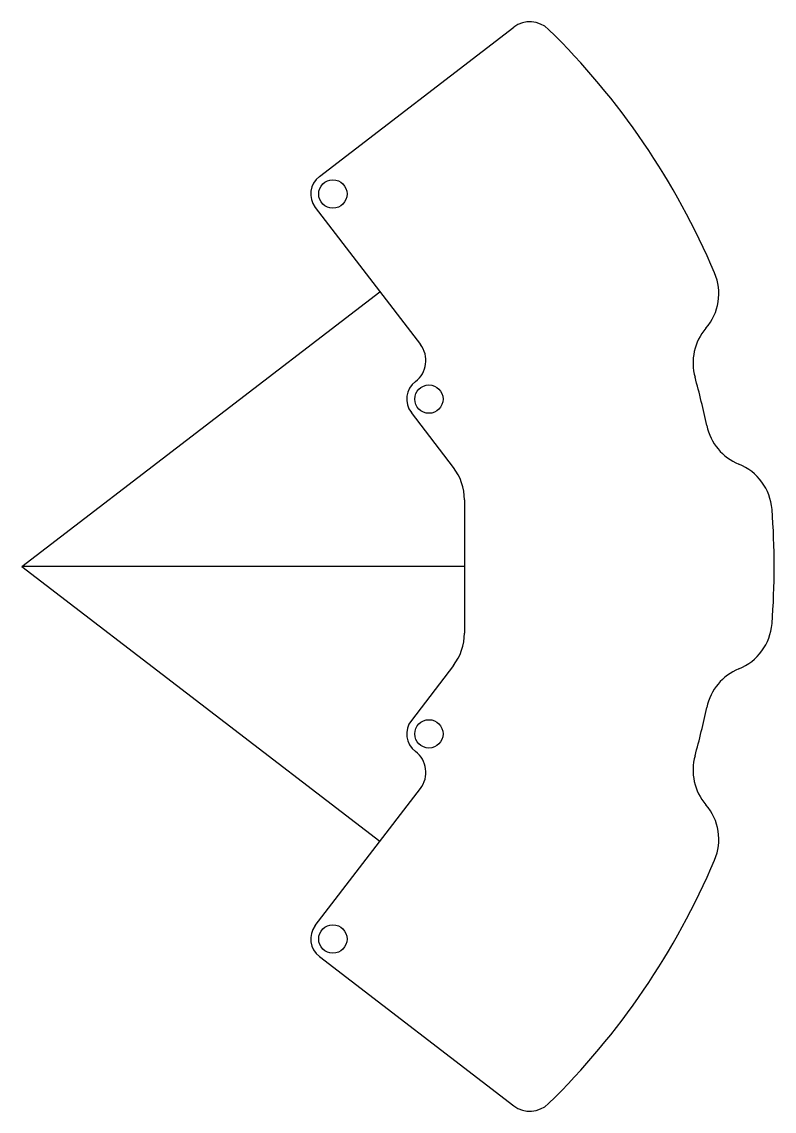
# Model space of a CAD drawing. Header units: millimetres. Extents: x -50 to 35, y -62 to 62.
import ezdxf

# ---------------------------------------------------------------- set-up
doc = ezdxf.new("R2010")
doc.units = ezdxf.units.MM
doc.layers.get('0').update_dxf_attribs({"linetype": 'CONTINUOUS'})

msp = doc.modelspace()

# ---------------------------------------------------------------- linework, layer by layer
for p, q in [((-16.38, 44.07), (5.58, 60.93)), ((-16.84, 40.57), (-4.97, 25.1)), ((-50, 0), (-9.54, 31.05)), ((-1.24, 11.2), (-5.99, 17.39)), ((0, 7.54), (0, -7.54)), ((-50, 0), (-9.54, -31.05)), ((0, 0), (-50, 0)), ((-1.24, -11.2), (-5.99, -17.39)), ((-16.84, -40.57), (-4.97, -25.1)), ((-16.38, -44.07), (5.58, -60.93))]:
    msp.add_line(p, q)
for centre in [(-14.86, 42.09), (-4.01, 18.91), (-4.01, -18.91), (-14.86, -42.09)]:
    msp.add_circle(centre, 1.6)
for centre, radius, start, end in [((7.41, 58.55), 3, 45.562, 127.5), ((-50, 0), 85, 22.9704, 45.562), ((-14.86, 42.09), 2.5, 127.5, 217.5), ((22.74, 30.83), 6, -40.7317, 22.9704), ((31.83, 23), 6, 139.2683, 195.6993), ((-7.35, 23.27), 3, -52.5, 37.5), ((-50, 0), 79, 11.6269, 15.6993), ((-4.01, 18.91), 2.5, 127.5, 217.5), ((33.26, 17.13), 6, 191.6269, 248.0579), ((-6, 7.54), 6, 0, 37.5), ((28.77, 6), 6, 4.3558, 68.0579), ((-50, 0), 85, -4.3558, 4.3558), ((28.77, -6), 6, 291.9421, 355.6442), ((-6, -7.54), 6, -37.5, 0), ((33.26, -17.13), 6, 111.9421, 168.3731), ((-50, 0), 79, 344.3007, 348.3731), ((-4.01, -18.91), 2.5, 142.5, 232.5), ((-7.35, -23.27), 3, -37.5, 52.5), ((31.83, -23), 6, 164.3007, 220.7317), ((22.74, -30.83), 6, -22.9704, 40.7317), ((-50, 0), 85, 314.438, 337.0296), ((-14.86, -42.09), 2.5, 142.5, 232.5), ((7.41, -58.55), 3, 232.5, 314.438)]:
    msp.add_arc(centre, radius, start, end)

doc.saveas('drawing.dxf')
